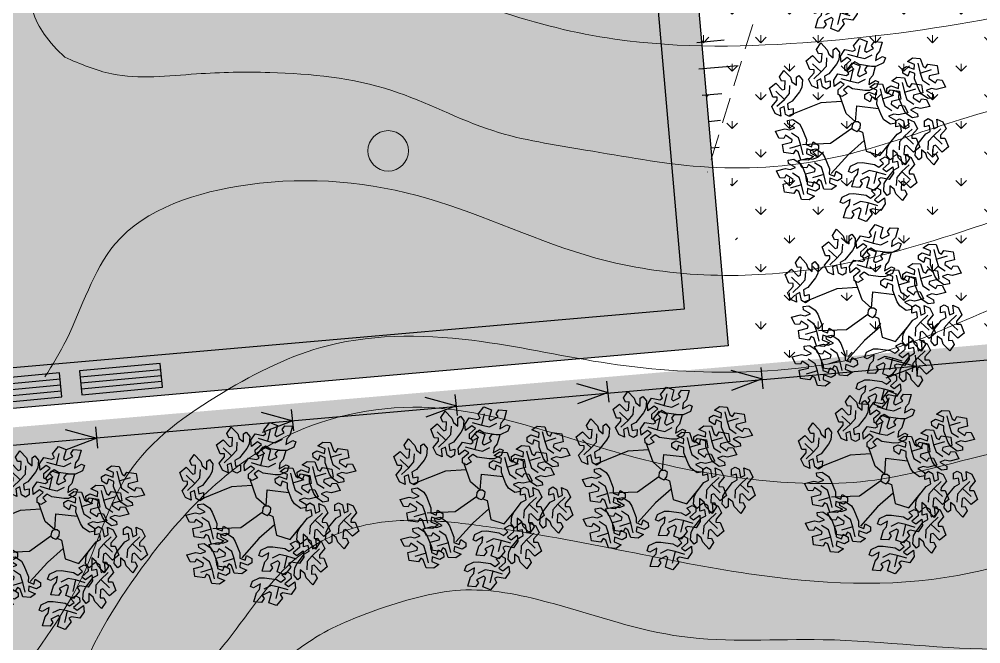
# Model space of a CAD drawing. Header units: millimetres. Extents: x 5637 to 6048, y 3385 to 3927.
# Drawn here: x 5765.08 to 5788.82, y 3607.52 to 3622.94 of the extents above; entities that cross this region are included whole.
import ezdxf

# ---------------------------------------------------------------- set-up
doc = ezdxf.new("R2010")
doc.units = ezdxf.units.MM
doc.linetypes.add('HIDDEN', pattern=[9.525, 6.35, -3.175])
for name, color, linetype, lineweight in [('3', 250, 'Continuous', 30), ('hatch', 253, 'Continuous', 13), ('project gr', 250, 'Continuous', 30)]:
    doc.layers.add(name, color=color, linetype=linetype, lineweight=lineweight)
for name, color, linetype in [('benches', 250, 'Continuous'), ('Contour Lines', 253, 'Continuous'), ('trees old', 116, 'Continuous')]:
    doc.layers.add(name, color=color, linetype=linetype)
doc.layers.add('dr', color=7, linetype='Continuous', lineweight=30, true_color=0x424d8a)
doc.layers.add('plants1', color=7, linetype='Continuous', true_color=0x89ee5d)
pattern_1 = [(90, (2816.3681, -1263.7476), (-0.70710678, 0.70710678), [0.1875, -1.22671356]), (45, (2816.3681, -1263.7476), (-0.70710678, 0.70710678), [0.1875, -0.8125]), (135, (2816.3681, -1263.7476), (-0.70710678, -0.70710678), [0.1875, -0.8125])]

# ---------------------------------------------------------------- blocks, each defined once
blk = doc.blocks.new('212')
at = {"color": 48, "linetype": 'Continuous'}
for p, q in [((2813.16, 4856.989), (2813.307, 4857.173)), ((2813.307, 4857.173), (2813.495, 4857.1)), ((2813.495, 4857.1), (2813.43, 4856.875)), ((2813.608, 4857), (2813.677, 4857.096)), ((2813.677, 4857.096), (2813.867, 4857.083)), ((2813.867, 4857.083), (2813.802, 4856.858)), ((2812.246, 4856.905), (2812.352, 4857.064)), ((2812.295, 4856.797), (2812.246, 4856.905)), ((2812.352, 4857.064), (2812.514, 4856.895)), ((2812.514, 4856.895), (2812.551, 4856.783)), ((2812.66, 4856.894), (2812.725, 4856.94)), ((2812.66, 4856.696), (2812.66, 4856.894)), ((2812.725, 4856.94), (2812.813, 4856.833)), ((2812.838, 4856.74), (2812.944, 4856.897)), ((2812.944, 4856.897), (2813.146, 4856.859)), ((2813.146, 4856.859), (2813.212, 4856.895)), ((2813.212, 4856.895), (2813.16, 4856.989)), ((2813.16, 4856.989), (2813.16, 4856.989)), ((2813.255, 4856.716), (2813.323, 4857.001)), ((2813.43, 4856.875), (2813.477, 4856.833)), ((2813.477, 4856.833), (2813.658, 4856.924)), ((2813.658, 4856.924), (2813.608, 4857)), ((2813.802, 4856.858), (2813.724, 4856.77)), ((2811.994, 4856.623), (2812.151, 4856.749)), ((2812.08, 4856.404), (2811.994, 4856.623)), ((2812.151, 4856.749), (2812.314, 4856.581)), ((2812.386, 4856.803), (2812.295, 4856.797)), ((2812.374, 4856.601), (2812.386, 4856.803)), ((2812.49, 4856.49), (2812.502, 4856.693)), ((2812.551, 4856.783), (2812.66, 4856.696)), ((2812.797, 4856.642), (2812.74, 4856.536)), ((2812.813, 4856.833), (2812.797, 4856.642)), ((2812.853, 4856.586), (2812.838, 4856.74)), ((2813.006, 4856.701), (2812.853, 4856.586)), ((2812.947, 4856.502), (2813.098, 4856.635)), ((2813.098, 4856.635), (2813.006, 4856.701)), ((2813.015, 4856.787), (2813.255, 4856.716)), ((2813.255, 4856.716), (2813.44, 4856.678)), ((2813.44, 4856.678), (2813.621, 4856.768)), ((2813.724, 4856.77), (2813.703, 4856.632)), ((2813.703, 4856.632), (2813.875, 4856.731)), ((2813.875, 4856.731), (2813.947, 4856.699)), ((2813.947, 4856.699), (2813.899, 4856.569)), ((2814.492, 4856.602), (2814.619, 4856.692)), ((2814.669, 4856.527), (2814.492, 4856.602)), ((2814.619, 4856.692), (2814.808, 4856.679)), ((2814.808, 4856.679), (2814.876, 4856.485)), ((2811.335, 4856.226), (2811.441, 4856.385)), ((2811.441, 4856.385), (2811.603, 4856.216)), ((2812.187, 4856.402), (2812.08, 4856.404)), ((2812.08, 4856.404), (2812.08, 4856.404)), ((2812.364, 4856.35), (2812.151, 4856.551)), ((2812.186, 4856.327), (2812.187, 4856.402)), ((2812.314, 4856.581), (2812.374, 4856.601)), ((2812.364, 4856.35), (2812.49, 4856.49)), ((2812.74, 4856.536), (2812.554, 4856.3)), ((2812.949, 4856.391), (2812.947, 4856.502)), ((2812.947, 4856.502), (2812.947, 4856.502)), ((2813.04, 4856.341), (2812.949, 4856.391)), ((2812.992, 4856.389), (2813.139, 4856.573)), ((2813.044, 4856.296), (2812.992, 4856.389)), ((2812.992, 4856.389), (2812.992, 4856.389)), ((2813.171, 4856.413), (2813.04, 4856.341)), ((2813.197, 4856.594), (2813.085, 4856.506)), ((2813.085, 4856.506), (2813.171, 4856.413)), ((2813.087, 4856.116), (2813.155, 4856.402)), ((2813.139, 4856.573), (2813.327, 4856.501)), ((2813.307, 4856.527), (2813.197, 4856.594)), ((2813.327, 4856.501), (2813.262, 4856.276)), ((2813.605, 4856.484), (2813.307, 4856.527)), ((2813.44, 4856.4), (2813.509, 4856.497)), ((2813.49, 4856.324), (2813.44, 4856.4)), ((2813.509, 4856.497), (2813.699, 4856.484)), ((2813.725, 4856.487), (2813.605, 4856.484)), ((2813.699, 4856.484), (2813.634, 4856.259)), ((2813.899, 4856.569), (2813.725, 4856.487)), ((2814.371, 4856.422), (2814.467, 4856.479)), ((2814.374, 4856.318), (2814.371, 4856.422)), ((2814.467, 4856.479), (2814.467, 4856.479)), ((2814.467, 4856.479), (2814.658, 4856.414)), ((2814.658, 4856.414), (2814.669, 4856.527)), ((2814.748, 4856.562), (2814.806, 4856.319)), ((2814.806, 4856.319), (2815.087, 4856.403)), ((2814.876, 4856.485), (2814.94, 4856.446)), ((2814.94, 4856.446), (2814.995, 4856.538)), ((2814.995, 4856.538), (2814.995, 4856.538)), ((2814.995, 4856.538), (2815.228, 4856.503)), ((2815.228, 4856.503), (2815.259, 4856.304)), ((2811.384, 4856.118), (2811.335, 4856.226)), ((2811.603, 4856.216), (2811.64, 4856.104)), ((2811.749, 4856.017), (2811.75, 4856.215)), ((2811.75, 4856.215), (2811.814, 4856.261)), ((2811.814, 4856.261), (2811.902, 4856.154)), ((2811.902, 4856.154), (2811.886, 4855.963)), ((2812.052, 4856.172), (2812.186, 4856.327)), ((2812.135, 4856.001), (2812.052, 4856.172)), ((2812.182, 4856.178), (2812.364, 4856.35)), ((2812.356, 4856.174), (2812.252, 4856.127)), ((2812.395, 4855.976), (2812.356, 4856.174)), ((2812.554, 4856.3), (2812.441, 4856.239)), ((2812.441, 4856.239), (2812.461, 4856.097)), ((2812.671, 4856.141), (2812.777, 4856.298)), ((2812.685, 4855.986), (2812.671, 4856.141)), ((2812.777, 4856.298), (2812.979, 4856.26)), ((2812.847, 4856.188), (2813.087, 4856.116)), ((2812.979, 4856.26), (2813.044, 4856.296)), ((2813.262, 4856.276), (2813.309, 4856.234)), ((2813.272, 4856.078), (2813.453, 4856.169)), ((2813.309, 4856.234), (2813.49, 4856.324)), ((2813.556, 4856.171), (2813.535, 4856.033)), ((2813.535, 4856.033), (2813.707, 4856.132)), ((2813.634, 4856.259), (2813.556, 4856.171)), ((2813.707, 4856.132), (2813.779, 4856.099)), ((2814.106, 4856.127), (2814.232, 4856.217)), ((2814.282, 4856.052), (2814.106, 4856.127)), ((2814.232, 4856.217), (2814.421, 4856.204)), ((2814.502, 4856.24), (2814.374, 4856.318)), ((2814.421, 4856.204), (2814.489, 4856.01)), ((2814.539, 4856.361), (2814.502, 4856.24)), ((2814.672, 4856.308), (2814.539, 4856.361)), ((2814.669, 4856.18), (2814.672, 4856.308)), ((2814.78, 4855.9), (2814.669, 4856.18)), ((2814.806, 4856.319), (2814.865, 4856.14)), ((2814.865, 4856.14), (2815.034, 4856.028)), ((2815.031, 4856.247), (2815.019, 4856.186)), ((2815.019, 4856.186), (2815.188, 4856.074)), ((2815.259, 4856.304), (2815.031, 4856.247)), ((2815.188, 4856.074), (2815.228, 4856.156)), ((2815.228, 4856.156), (2815.346, 4856.144)), ((2815.346, 4856.144), (2815.43, 4855.972)), ((2811.083, 4855.944), (2811.24, 4856.07)), ((2811.169, 4855.725), (2811.083, 4855.944)), ((2811.24, 4856.07), (2811.403, 4855.901)), ((2811.475, 4856.124), (2811.384, 4856.118)), ((2811.403, 4855.901), (2811.463, 4855.921)), ((2811.463, 4855.921), (2811.475, 4856.124)), ((2811.579, 4855.811), (2811.591, 4856.014)), ((2811.64, 4856.104), (2811.749, 4856.017)), ((2811.886, 4855.963), (2811.829, 4855.857)), ((2812.276, 4855.937), (2812.135, 4856.001)), ((2812.252, 4856.127), (2812.276, 4855.937)), ((2812.493, 4855.922), (2812.395, 4855.976)), ((2812.395, 4855.976), (2812.395, 4855.976)), ((2812.461, 4856.097), (2812.584, 4856.126)), ((2812.581, 4855.976), (2812.493, 4855.922)), ((2812.584, 4856.126), (2812.581, 4855.976)), ((2812.838, 4856.102), (2812.685, 4855.986)), ((2812.779, 4855.903), (2812.931, 4856.035)), ((2812.781, 4855.791), (2812.779, 4855.903)), ((2812.779, 4855.903), (2812.779, 4855.903)), ((2812.931, 4856.035), (2812.838, 4856.102)), ((2813.029, 4855.995), (2812.917, 4855.906)), ((2812.917, 4855.906), (2813.003, 4855.814)), ((2813.139, 4855.928), (2813.029, 4855.995)), ((2813.087, 4856.116), (2813.272, 4856.078)), ((2813.437, 4855.885), (2813.139, 4855.928)), ((2813.731, 4855.969), (2813.557, 4855.888)), ((2813.562, 4855.969), (2813.689, 4856.059)), ((2813.739, 4855.894), (2813.562, 4855.969)), ((2813.689, 4856.059), (2813.878, 4856.046)), ((2813.727, 4855.781), (2813.739, 4855.894)), ((2813.779, 4856.099), (2813.731, 4855.969)), ((2813.818, 4855.929), (2813.876, 4855.686)), ((2813.878, 4856.046), (2813.946, 4855.852)), ((2813.985, 4855.946), (2814.08, 4856.004)), ((2813.987, 4855.843), (2813.985, 4855.946)), ((2814.01, 4855.813), (2814.065, 4855.905)), ((2814.065, 4855.905), (2814.065, 4855.905)), ((2814.065, 4855.905), (2814.298, 4855.87)), ((2814.08, 4856.004), (2814.08, 4856.004)), ((2814.08, 4856.004), (2814.271, 4855.939)), ((2814.271, 4855.939), (2814.282, 4856.052)), ((2814.361, 4856.087), (2814.419, 4855.844)), ((2814.419, 4855.844), (2814.701, 4855.928)), ((2814.489, 4856.01), (2814.553, 4855.971)), ((2814.553, 4855.971), (2814.608, 4856.063)), ((2814.608, 4856.063), (2814.608, 4856.063)), ((2814.608, 4856.063), (2814.841, 4856.028)), ((2814.843, 4855.798), (2814.78, 4855.9)), ((2814.841, 4856.028), (2814.872, 4855.829)), ((2815.088, 4855.94), (2814.958, 4855.89)), ((2815.203, 4855.916), (2815.088, 4855.94)), ((2815.43, 4855.972), (2815.203, 4855.916)), ((2811.276, 4855.723), (2811.169, 4855.725)), ((2811.169, 4855.725), (2811.169, 4855.725)), ((2811.453, 4855.67), (2811.24, 4855.872)), ((2811.271, 4855.499), (2811.453, 4855.67)), ((2811.275, 4855.648), (2811.276, 4855.723)), ((2811.453, 4855.67), (2811.579, 4855.811)), ((2811.829, 4855.857), (2811.643, 4855.621)), ((2812.872, 4855.742), (2812.781, 4855.791)), ((2812.978, 4855.318), (2812.811, 4855.791)), ((2813.003, 4855.814), (2812.872, 4855.742)), ((2813.557, 4855.888), (2813.437, 4855.885)), ((2813.441, 4855.789), (2813.537, 4855.846)), ((2813.444, 4855.685), (2813.441, 4855.789)), ((2813.572, 4855.607), (2813.444, 4855.685)), ((2813.537, 4855.846), (2813.537, 4855.846)), ((2813.537, 4855.846), (2813.727, 4855.781)), ((2813.609, 4855.728), (2813.572, 4855.607)), ((2813.742, 4855.675), (2813.609, 4855.728)), ((2813.739, 4855.547), (2813.742, 4855.675)), ((2813.876, 4855.686), (2814.157, 4855.77)), ((2813.876, 4855.686), (2813.935, 4855.507)), ((2813.946, 4855.852), (2814.01, 4855.813)), ((2814.115, 4855.765), (2813.987, 4855.843)), ((2814.329, 4855.671), (2814.101, 4855.614)), ((2814.152, 4855.886), (2814.115, 4855.765)), ((2814.285, 4855.833), (2814.152, 4855.886)), ((2814.282, 4855.705), (2814.285, 4855.833)), ((2814.393, 4855.425), (2814.282, 4855.705)), ((2814.298, 4855.87), (2814.329, 4855.671)), ((2814.419, 4855.844), (2814.479, 4855.665)), ((2814.479, 4855.665), (2814.648, 4855.553)), ((2814.645, 4855.772), (2814.632, 4855.711)), ((2814.632, 4855.711), (2814.801, 4855.599)), ((2814.872, 4855.829), (2814.645, 4855.772)), ((2814.801, 4855.599), (2814.842, 4855.681)), ((2814.842, 4855.681), (2814.959, 4855.669)), ((2815, 4855.688), (2814.843, 4855.798)), ((2814.958, 4855.89), (2815.129, 4855.79)), ((2814.959, 4855.669), (2815.044, 4855.497)), ((2815.137, 4855.711), (2815, 4855.688)), ((2815.129, 4855.79), (2815.137, 4855.711)), ((2811.141, 4855.492), (2811.275, 4855.648)), ((2811.224, 4855.322), (2811.141, 4855.492)), ((2811.445, 4855.494), (2811.341, 4855.448)), ((2811.341, 4855.448), (2811.365, 4855.257)), ((2811.484, 4855.297), (2811.445, 4855.494)), ((2811.643, 4855.621), (2811.53, 4855.56)), ((2811.53, 4855.56), (2811.55, 4855.418)), ((2811.55, 4855.418), (2811.673, 4855.447)), ((2812.357, 4855.587), (2811.568, 4855.27)), ((2811.673, 4855.447), (2811.67, 4855.297)), ((2812.872, 4855.62), (2812.357, 4855.587)), ((2813.213, 4855.112), (2813.244, 4855.51)), ((2813.244, 4855.51), (2813.778, 4855.448)), ((2813.85, 4855.267), (2813.739, 4855.547)), ((2813.935, 4855.507), (2814.104, 4855.395)), ((2814.101, 4855.614), (2814.089, 4855.553)), ((2814.089, 4855.553), (2814.258, 4855.441)), ((2814.258, 4855.441), (2814.298, 4855.523)), ((2814.298, 4855.523), (2814.416, 4855.511)), ((2814.456, 4855.323), (2814.393, 4855.425)), ((2814.416, 4855.511), (2814.5, 4855.339)), ((2814.701, 4855.465), (2814.571, 4855.415)), ((2814.817, 4855.441), (2814.701, 4855.465)), ((2815.044, 4855.497), (2814.817, 4855.441)), ((2811.365, 4855.257), (2811.224, 4855.322)), ((2811.582, 4855.243), (2811.484, 4855.297)), ((2811.484, 4855.297), (2811.484, 4855.297)), ((2811.67, 4855.297), (2811.582, 4855.243)), ((2813.913, 4855.165), (2813.85, 4855.267)), ((2814.158, 4855.307), (2814.028, 4855.257)), ((2814.028, 4855.257), (2814.199, 4855.157)), ((2814.273, 4855.284), (2814.158, 4855.307)), ((2814.208, 4855.138), (2814.296, 4855.192)), ((2814.5, 4855.339), (2814.273, 4855.284)), ((2814.296, 4855.192), (2814.394, 4855.138)), ((2814.614, 4855.213), (2814.456, 4855.323)), ((2814.537, 4854.988), (2814.513, 4855.178)), ((2814.513, 4855.178), (2814.654, 4855.113)), ((2814.571, 4855.415), (2814.743, 4855.315)), ((2814.75, 4855.236), (2814.614, 4855.213)), ((2814.743, 4855.315), (2814.75, 4855.236)), ((2814.915, 4855.141), (2815.004, 4855.195)), ((2815.004, 4855.195), (2815.101, 4855.141)), ((2815.244, 4854.99), (2815.221, 4855.18)), ((2815.221, 4855.18), (2815.362, 4855.116)), ((2811.235, 4854.887), (2811.463, 4854.943)), ((2811.463, 4854.943), (2811.578, 4854.919)), ((2811.529, 4855.148), (2811.665, 4855.171)), ((2811.536, 4855.069), (2811.529, 4855.148)), ((2811.708, 4854.97), (2811.536, 4855.069)), ((2811.578, 4854.919), (2811.708, 4854.97)), ((2811.665, 4855.171), (2811.823, 4855.062)), ((2811.823, 4855.062), (2811.886, 4854.959)), ((2811.886, 4854.959), (2811.997, 4854.679)), ((2813.121, 4854.953), (2812.593, 4854.577)), ((2813.122, 4854.977), (2813.121, 4854.953)), ((2813.121, 4854.953), (2813.175, 4854.911)), ((2813.133, 4855.059), (2813.122, 4854.977)), ((2813.162, 4855.099), (2813.133, 4855.059)), ((2813.213, 4855.112), (2813.162, 4855.099)), ((2813.274, 4855.111), (2813.213, 4855.112)), ((2813.334, 4855.062), (2813.274, 4855.111)), ((2813.276, 4854.903), (2813.321, 4854.962)), ((2813.321, 4854.962), (2813.334, 4855.062)), ((2814.07, 4855.055), (2813.913, 4855.165)), ((2814.207, 4855.079), (2814.07, 4855.055)), ((2814.199, 4855.157), (2814.207, 4855.079)), ((2814.205, 4854.989), (2814.208, 4855.138)), ((2814.328, 4855.017), (2814.205, 4854.989)), ((2814.348, 4854.876), (2814.328, 4855.017)), ((2814.394, 4855.138), (2814.394, 4855.138)), ((2814.394, 4855.138), (2814.433, 4854.941)), ((2814.433, 4854.941), (2814.537, 4854.988)), ((2814.737, 4854.943), (2814.603, 4854.787)), ((2814.654, 4855.113), (2814.737, 4854.943)), ((2814.912, 4854.991), (2814.915, 4855.141)), ((2815.035, 4855.02), (2814.912, 4854.991)), ((2815.056, 4854.878), (2815.035, 4855.02)), ((2815.101, 4855.141), (2815.101, 4855.141)), ((2815.101, 4855.141), (2815.14, 4854.943)), ((2815.14, 4854.943), (2815.244, 4854.99)), ((2815.445, 4854.945), (2815.311, 4854.789)), ((2815.362, 4855.116), (2815.445, 4854.945)), ((2811.32, 4854.715), (2811.235, 4854.887)), ((2811.438, 4854.704), (2811.32, 4854.715)), ((2811.478, 4854.785), (2811.438, 4854.704)), ((2811.647, 4854.674), (2811.478, 4854.785)), ((2811.801, 4854.719), (2811.632, 4854.831)), ((2811.86, 4854.54), (2811.801, 4854.719)), ((2813.175, 4854.911), (2813.241, 4854.88)), ((2813.241, 4854.88), (2813.276, 4854.903)), ((2813.276, 4854.903), (2813.384, 4854.859)), ((2813.384, 4854.859), (2813.474, 4854.394)), ((2814.049, 4854.578), (2814.235, 4854.814)), ((2814.235, 4854.814), (2814.348, 4854.876)), ((2814.425, 4854.765), (2814.299, 4854.624)), ((2814.607, 4854.937), (2814.425, 4854.765)), ((2814.425, 4854.765), (2814.638, 4854.563)), ((2814.603, 4854.787), (2814.602, 4854.712)), ((2814.602, 4854.712), (2814.709, 4854.711)), ((2814.709, 4854.711), (2814.709, 4854.711)), ((2814.709, 4854.711), (2814.795, 4854.491)), ((2814.757, 4854.58), (2814.943, 4854.817)), ((2814.943, 4854.817), (2815.056, 4854.878)), ((2815.133, 4854.767), (2815.007, 4854.626)), ((2815.314, 4854.939), (2815.133, 4854.767)), ((2815.133, 4854.767), (2815.345, 4854.566)), ((2815.311, 4854.789), (2815.309, 4854.715)), ((2815.309, 4854.715), (2815.416, 4854.713)), ((2815.416, 4854.713), (2815.416, 4854.713)), ((2815.416, 4854.713), (2815.502, 4854.494)), ((2811.407, 4854.556), (2811.635, 4854.612)), ((2811.438, 4854.357), (2811.407, 4854.556)), ((2811.86, 4854.54), (2811.579, 4854.456)), ((2811.635, 4854.612), (2811.647, 4854.674)), ((2811.918, 4854.297), (2811.86, 4854.54)), ((2812.593, 4854.577), (2811.902, 4854.548)), ((2811.997, 4854.679), (2811.994, 4854.551)), ((2811.994, 4854.551), (2812.127, 4854.498)), ((2812.127, 4854.498), (2812.164, 4854.619)), ((2812.164, 4854.619), (2812.292, 4854.541)), ((2812.292, 4854.541), (2812.294, 4854.438)), ((2813.424, 4854.652), (2813.038, 4854.309)), ((2813.809, 4854.284), (2814.091, 4854.631)), ((2813.976, 4854.281), (2813.992, 4854.472)), ((2813.992, 4854.472), (2814.049, 4854.578)), ((2814.299, 4854.624), (2814.287, 4854.422)), ((2814.416, 4854.514), (2814.403, 4854.312)), ((2814.475, 4854.534), (2814.416, 4854.514)), ((2814.638, 4854.365), (2814.475, 4854.534)), ((2814.795, 4854.491), (2814.638, 4854.365)), ((2814.683, 4854.283), (2814.699, 4854.475)), ((2814.699, 4854.475), (2814.757, 4854.58)), ((2815.007, 4854.626), (2814.995, 4854.424)), ((2815.123, 4854.516), (2815.111, 4854.314)), ((2815.183, 4854.536), (2815.123, 4854.516)), ((2815.345, 4854.367), (2815.183, 4854.536)), ((2815.502, 4854.494), (2815.345, 4854.367)), ((2811.671, 4854.321), (2811.438, 4854.357)), ((2811.726, 4854.413), (2811.671, 4854.321)), ((2811.671, 4854.321), (2811.671, 4854.321)), ((2811.79, 4854.374), (2811.726, 4854.413)), ((2811.858, 4854.18), (2811.79, 4854.374)), ((2812.008, 4854.445), (2811.997, 4854.332)), ((2811.997, 4854.332), (2812.173, 4854.257)), ((2812.199, 4854.38), (2812.008, 4854.445)), ((2812.173, 4854.257), (2812.047, 4854.167)), ((2812.097, 4854.422), (2812.234, 4854.446)), ((2812.105, 4854.344), (2812.097, 4854.422)), ((2812.276, 4854.244), (2812.105, 4854.344)), ((2812.146, 4854.194), (2812.276, 4854.244)), ((2812.294, 4854.438), (2812.199, 4854.38)), ((2812.199, 4854.38), (2812.199, 4854.38)), ((2812.234, 4854.446), (2812.391, 4854.336)), ((2812.391, 4854.336), (2812.454, 4854.234)), ((2812.454, 4854.234), (2812.565, 4853.954)), ((2813.038, 4854.309), (2812.612, 4853.837)), ((2813.474, 4854.394), (2813.809, 4854.284)), ((2813.812, 4854.177), (2813.943, 4854.249)), ((2813.943, 4854.249), (2814.034, 4854.2)), ((2814.064, 4854.174), (2813.976, 4854.281)), ((2814.238, 4854.331), (2814.129, 4854.419)), ((2814.129, 4854.419), (2814.129, 4854.22)), ((2814.134, 4854.108), (2814.137, 4854.258)), ((2814.137, 4854.258), (2814.226, 4854.312)), ((2814.226, 4854.312), (2814.323, 4854.257)), ((2814.275, 4854.22), (2814.238, 4854.331)), ((2814.323, 4854.257), (2814.323, 4854.257)), ((2814.323, 4854.257), (2814.362, 4854.06)), ((2814.403, 4854.312), (2814.494, 4854.317)), ((2814.466, 4854.107), (2814.443, 4854.297)), ((2814.443, 4854.297), (2814.584, 4854.233)), ((2814.494, 4854.317), (2814.543, 4854.21)), ((2814.584, 4854.233), (2814.667, 4854.062)), ((2814.772, 4854.177), (2814.683, 4854.283)), ((2814.945, 4854.334), (2814.836, 4854.421)), ((2814.836, 4854.421), (2814.836, 4854.223)), ((2814.982, 4854.222), (2814.945, 4854.334)), ((2815.111, 4854.314), (2815.202, 4854.32)), ((2815.202, 4854.32), (2815.251, 4854.212)), ((2811.549, 4854.168), (2811.686, 4854.191)), ((2811.557, 4854.089), (2811.549, 4854.168)), ((2811.728, 4853.989), (2811.557, 4854.089)), ((2811.686, 4854.191), (2811.843, 4854.082)), ((2811.803, 4854.162), (2812.031, 4854.217)), ((2811.888, 4853.99), (2811.803, 4854.162)), ((2811.843, 4854.082), (2811.906, 4853.979)), ((2812.047, 4854.167), (2811.858, 4854.18)), ((2812.046, 4854.06), (2812.006, 4853.978)), ((2812.031, 4854.217), (2812.146, 4854.194)), ((2812.215, 4853.948), (2812.046, 4854.06)), ((2812.369, 4853.994), (2812.2, 4854.106)), ((2812.428, 4853.815), (2812.369, 4853.994)), ((2813.037, 4853.892), (2813.085, 4854.022)), ((2813.085, 4854.022), (2813.258, 4854.104)), ((2813.258, 4854.104), (2813.379, 4854.107)), ((2813.379, 4854.107), (2813.676, 4854.063)), ((2813.676, 4854.063), (2813.786, 4853.996)), ((2813.786, 4853.996), (2813.899, 4854.085)), ((2813.899, 4854.085), (2813.812, 4854.177)), ((2814.036, 4854.088), (2813.885, 4853.956)), ((2813.977, 4853.889), (2814.13, 4854.005)), ((2814.034, 4854.2), (2814.036, 4854.088)), ((2814.036, 4854.088), (2814.036, 4854.088)), ((2814.129, 4854.22), (2814.064, 4854.174)), ((2814.13, 4854.005), (2814.145, 4853.85)), ((2814.257, 4854.137), (2814.134, 4854.108)), ((2814.165, 4853.933), (2814.278, 4853.995)), ((2814.278, 4853.995), (2814.257, 4854.137)), ((2814.437, 4854.051), (2814.275, 4854.22)), ((2814.536, 4854.056), (2814.355, 4853.884)), ((2814.362, 4854.06), (2814.466, 4854.107)), ((2814.543, 4854.21), (2814.437, 4854.051)), ((2814.667, 4854.062), (2814.533, 4853.906)), ((2814.836, 4854.223), (2814.772, 4854.177)), ((2815.144, 4854.053), (2814.982, 4854.222)), ((2815.251, 4854.212), (2815.144, 4854.053)), ((2811.256, 4853.907), (2811.483, 4853.963)), ((2811.34, 4853.735), (2811.256, 4853.907)), ((2811.498, 4853.805), (2811.458, 4853.724)), ((2811.483, 4853.963), (2811.598, 4853.939)), ((2811.667, 4853.693), (2811.498, 4853.805)), ((2811.598, 4853.939), (2811.728, 4853.989)), ((2811.821, 4853.739), (2811.652, 4853.851)), ((2812.006, 4853.978), (2811.888, 4853.99)), ((2811.906, 4853.979), (2812.017, 4853.699)), ((2811.975, 4853.83), (2812.203, 4853.887)), ((2812.006, 4853.631), (2811.975, 4853.83)), ((2812.428, 4853.815), (2812.147, 4853.731)), ((2812.203, 4853.887), (2812.215, 4853.948)), ((2812.486, 4853.572), (2812.428, 4853.815)), ((2812.565, 4853.954), (2812.562, 4853.826)), ((2812.562, 4853.826), (2812.695, 4853.773)), ((2812.695, 4853.773), (2812.732, 4853.894)), ((2812.732, 4853.894), (2812.86, 4853.816)), ((2812.86, 4853.816), (2812.863, 4853.712)), ((2813.109, 4853.859), (2813.037, 4853.892)), ((2813.281, 4853.958), (2813.109, 4853.859)), ((2813.181, 4853.732), (2813.259, 4853.82)), ((2813.259, 4853.82), (2813.281, 4853.958)), ((2813.507, 4853.757), (2813.325, 4853.667)), ((2813.544, 4853.913), (2813.362, 4853.823)), ((2813.554, 4853.715), (2813.507, 4853.757)), ((2813.729, 4853.875), (2813.544, 4853.913)), ((2813.729, 4853.875), (2813.66, 4853.589)), ((2813.968, 4853.803), (2813.729, 4853.875)), ((2813.885, 4853.956), (2813.977, 4853.889)), ((2813.979, 4853.697), (2814.165, 4853.933)), ((2814.145, 4853.85), (2814.039, 4853.693)), ((2814.355, 4853.884), (2814.229, 4853.743)), ((2814.355, 4853.884), (2814.568, 4853.682)), ((2814.533, 4853.906), (2814.531, 4853.832)), ((2814.531, 4853.832), (2814.638, 4853.83)), ((2814.638, 4853.83), (2814.638, 4853.83)), ((2814.638, 4853.83), (2814.724, 4853.611)), ((2811.458, 4853.724), (2811.34, 4853.735)), ((2811.427, 4853.575), (2811.655, 4853.632)), ((2811.458, 4853.376), (2811.427, 4853.575)), ((2811.88, 4853.56), (2811.599, 4853.476)), ((2811.655, 4853.632), (2811.667, 4853.693)), ((2811.88, 4853.56), (2811.821, 4853.739)), ((2811.938, 4853.317), (2811.88, 4853.56)), ((2812.239, 4853.596), (2812.006, 4853.631)), ((2812.017, 4853.699), (2812.014, 4853.571)), ((2812.014, 4853.571), (2812.147, 4853.518)), ((2812.147, 4853.518), (2812.184, 4853.639)), ((2812.184, 4853.639), (2812.312, 4853.561)), ((2812.294, 4853.688), (2812.239, 4853.596)), ((2812.239, 4853.596), (2812.239, 4853.596)), ((2812.358, 4853.649), (2812.294, 4853.688)), ((2812.312, 4853.561), (2812.315, 4853.458)), ((2812.426, 4853.455), (2812.358, 4853.649)), ((2812.576, 4853.72), (2812.565, 4853.607)), ((2812.565, 4853.607), (2812.742, 4853.532)), ((2812.767, 4853.655), (2812.576, 4853.72)), ((2812.742, 4853.532), (2812.615, 4853.442)), ((2812.863, 4853.712), (2812.767, 4853.655)), ((2812.767, 4853.655), (2812.767, 4853.655)), ((2813.116, 4853.507), (2813.181, 4853.732)), ((2813.376, 4853.591), (2813.307, 4853.495)), ((2813.325, 4853.667), (2813.376, 4853.591)), ((2813.489, 4853.49), (2813.554, 4853.715)), ((2813.823, 4853.602), (2813.676, 4853.418)), ((2813.837, 4853.731), (2813.771, 4853.695)), ((2813.771, 4853.695), (2813.823, 4853.602)), ((2813.823, 4853.602), (2813.823, 4853.602)), ((2814.039, 4853.693), (2813.837, 4853.731)), ((2813.905, 4853.4), (2813.921, 4853.591)), ((2813.921, 4853.591), (2813.979, 4853.697)), ((2814.167, 4853.45), (2814.058, 4853.538)), ((2814.058, 4853.538), (2814.058, 4853.34)), ((2814.229, 4853.743), (2814.217, 4853.541)), ((2814.345, 4853.633), (2814.333, 4853.431)), ((2814.405, 4853.653), (2814.345, 4853.633)), ((2814.567, 4853.484), (2814.405, 4853.653)), ((2814.724, 4853.611), (2814.567, 4853.484)), ((2811.691, 4853.341), (2811.458, 4853.376)), ((2811.746, 4853.433), (2811.691, 4853.341)), ((2811.691, 4853.341), (2811.691, 4853.341)), ((2811.81, 4853.394), (2811.746, 4853.433)), ((2811.878, 4853.2), (2811.81, 4853.394)), ((2812.028, 4853.465), (2812.017, 4853.352)), ((2812.017, 4853.352), (2812.194, 4853.277)), ((2812.219, 4853.4), (2812.028, 4853.465)), ((2812.315, 4853.458), (2812.219, 4853.4)), ((2812.219, 4853.4), (2812.219, 4853.4)), ((2812.615, 4853.442), (2812.426, 4853.455)), ((2812.878, 4853.258), (2813.052, 4853.34)), ((2813.052, 4853.34), (2813.172, 4853.343)), ((2813.307, 4853.495), (2813.116, 4853.507)), ((2813.172, 4853.343), (2813.47, 4853.3)), ((2813.47, 4853.3), (2813.58, 4853.233)), ((2813.676, 4853.418), (2813.489, 4853.49)), ((2813.58, 4853.233), (2813.692, 4853.321)), ((2813.606, 4853.414), (2813.737, 4853.486)), ((2813.692, 4853.321), (2813.606, 4853.414)), ((2813.83, 4853.325), (2813.678, 4853.192)), ((2813.737, 4853.486), (2813.828, 4853.436)), ((2813.828, 4853.436), (2813.83, 4853.325)), ((2813.83, 4853.325), (2813.83, 4853.325)), ((2813.994, 4853.294), (2813.905, 4853.4)), ((2814.058, 4853.34), (2813.994, 4853.294)), ((2814.204, 4853.339), (2814.167, 4853.45)), ((2814.366, 4853.17), (2814.204, 4853.339)), ((2814.333, 4853.431), (2814.424, 4853.437)), ((2814.473, 4853.329), (2814.366, 4853.17)), ((2814.424, 4853.437), (2814.473, 4853.329)), ((2812.067, 4853.187), (2811.878, 4853.2)), ((2812.194, 4853.277), (2812.067, 4853.187)), ((2812.83, 4853.128), (2812.878, 4853.258)), ((2812.902, 4853.095), (2812.83, 4853.128)), ((2813.074, 4853.194), (2812.902, 4853.095)), ((2812.975, 4852.968), (2813.053, 4853.056)), ((2813.053, 4853.056), (2813.074, 4853.194)), ((2813.337, 4853.149), (2813.156, 4853.059)), ((2813.522, 4853.111), (2813.337, 4853.149)), ((2813.522, 4853.111), (2813.454, 4852.826)), ((2813.762, 4853.04), (2813.522, 4853.111)), ((2813.678, 4853.192), (2813.771, 4853.126)), ((2813.771, 4853.126), (2813.924, 4853.241)), ((2813.939, 4853.087), (2813.832, 4852.929)), ((2813.924, 4853.241), (2813.939, 4853.087)), ((2812.91, 4852.744), (2812.975, 4852.968)), ((2813.169, 4852.827), (2813.1, 4852.731)), ((2813.3, 4852.994), (2813.119, 4852.903)), ((2813.119, 4852.903), (2813.169, 4852.827)), ((2813.282, 4852.727), (2813.347, 4852.952)), ((2813.347, 4852.952), (2813.3, 4852.994)), ((2813.617, 4852.838), (2813.47, 4852.654)), ((2813.63, 4852.967), (2813.565, 4852.932)), ((2813.565, 4852.932), (2813.617, 4852.838)), ((2813.617, 4852.838), (2813.617, 4852.838)), ((2813.832, 4852.929), (2813.63, 4852.967)), ((2813.1, 4852.731), (2812.91, 4852.744)), ((2813.47, 4852.654), (2813.282, 4852.727))]:
    blk.add_line(p, q, dxfattribs=at)
at = {"layer": 'plants1', "color": 48, "linetype": 'Continuous'}
blk.add_line((2813.213, 4855.112), (2812.978, 4855.318), dxfattribs=at)
blk = doc.blocks.new('0354')
at = {"layer": 'benches', "lineweight": 25, "ltscale": 150, "true_color": 0xe0d1a3}
blk.add_hatch(color=9, dxfattribs=at).paths.add_polyline_path([(2510191, 359584), (2510591, 359584), (2510591, 360934), (2510191, 360934)])
at = {"layer": 'benches', "color": 3, "lineweight": 25, "ltscale": 150}
blk.add_lwpolyline([(2510191, 359584), (2510591, 359584), (2510591, 360934), (2510191, 360934)], close=True, dxfattribs=at)
at = {"layer": 'benches', "color": 1, "lineweight": 25, "ltscale": 150}
for points in [[(2510291, 360934), (2510291, 359584)], [(2510391, 360934), (2510391, 359584)], [(2510491, 360934), (2510491, 359584)]]:
    blk.add_lwpolyline(points, dxfattribs=at)

msp = doc.modelspace()

# ---------------------------------------------------------------- hatches: boundary and pattern name
at = {"layer": 'hatch', "true_color": 0xf8d293}
h = msp.add_hatch(dxfattribs=at)
h.set_pattern_fill('AR-SAND', color=41, scale=0.3, style=0)
h.set_pattern_definition([(37.5, (2816.3681, -1263.7476), (-0.018898007, 0.57804713), [0, -0.456, 0, -0.51, 0, -0.4875]), (7.5, (2816.3681, -1263.7476), (0.53093301, 0.84664382), [0, -0.246, 0, -0.411, 0, -0.1575]), (327.5, (2815.9991, -1263.7476), (0.93424256, 0.001697716), [0, -0.15, 0, -0.54, 0, -0.705]), (317.5, (2815.9991, -1263.7476), (0.90183798, 0.26330267), [0, -0.075, 0, -0.354, 0, -0.405])])
h.paths.add_polyline_path([(5740.993, 3631.312), (5780.841, 3634.798), (5782.584, 3614.874), (5742.736, 3611.388)])
h.paths.add_polyline_path([(5742.076, 3630.403), (5779.932, 3633.715), (5781.5, 3615.783), (5743.645, 3612.471)], flags=16)
at = {"layer": 'plants1'}
h = msp.add_hatch(dxfattribs=at)
h.set_pattern_fill('ANSI38', color=256, scale=3, style=0)
h.set_pattern_definition([(45, (2816.3681, -1263.7476), (-0.265165043, 0.265165043), []), (135, (2816.3681, -1263.7476), (-0.79549513, 0.265165043), [0.9375, -0.5625])])
edge = h.paths.add_edge_path()
edge.add_line((5725.364, 3655.929), (5797.285, 3662.691))
edge.add_line((5797.285, 3662.691), (5824.807, 3603.238))
edge.add_line((5824.807, 3603.238), (5824.228, 3590.88))
edge.add_line((5824.228, 3590.88), (5841.23, 3554.438))
edge.add_line((5841.23, 3554.438), (5849.602, 3542.469))
edge.add_line((5849.602, 3542.469), (5866.561, 3537.067))
edge.add_line((5866.561, 3537.067), (5872.441, 3524.382))
edge.add_line((5872.441, 3524.382), (5904.707, 3539.095))
edge.add_line((5904.707, 3539.095), (5918.188, 3538.464))
edge.add_line((5918.188, 3538.464), (5942.734, 3549.513))
edge.add_line((5942.734, 3549.513), (5952.304, 3561.86))
edge.add_line((5952.304, 3561.86), (5960.573, 3565.61))
edge.add_line((5960.573, 3565.61), (5967.929, 3564.035))
edge.add_line((5967.929, 3564.035), (5968.822, 3563.47))
edge.add_line((5968.822, 3563.47), (5964.54, 3561.462))
edge.add_line((5964.54, 3561.462), (5955.845, 3557.471))
edge.add_line((5955.845, 3557.471), (5946.359, 3544.948))
edge.add_line((5946.359, 3544.948), (5919.845, 3533.075))
edge.add_line((5919.845, 3533.075), (5906.098, 3533.757))
edge.add_line((5906.098, 3533.757), (5874.594, 3519.437))
edge.add_arc((5872.372, 3524.323), 5.368, 204.0277, 294.4439, ccw=False)
edge.add_line((5867.469, 3522.138), (5862.463, 3532.33))
edge.add_line((5862.463, 3532.33), (5846.443, 3537.982))
edge.add_line((5846.443, 3537.982), (5836.473, 3552.342))
edge.add_line((5836.473, 3552.342), (5835.014, 3554.644))
edge.add_line((5835.014, 3554.644), (5818.867, 3589.841))
edge.add_line((5818.867, 3589.841), (5819.521, 3602.274))
edge.add_line((5819.521, 3602.274), (5801.553, 3640.604))
edge.add_line((5801.553, 3640.604), (5788.295, 3640.187))
edge.add_line((5788.295, 3640.187), (5786.912, 3635.335))
edge.add_line((5786.912, 3635.335), (5741.72, 3631.437))
edge.add_line((5741.72, 3631.437), (5726.648, 3641.007))
edge.add_line((5726.648, 3641.007), (5725.364, 3655.929))
at = {"layer": 'plants1', "lineweight": 9}
h = msp.add_hatch(dxfattribs=at)
h.set_pattern_fill('GRASS', color=3, style=0)
h.set_pattern_definition(pattern_1)
h.paths.add_polyline_path([(5800.681, 3640.577), (5788.295, 3640.187), (5786.912, 3635.335), (5780.865, 3634.814), (5780.866, 3634.8), (5782.206, 3619.201), (5782.607, 3619.234), (5783.044, 3614.399), (5812.502, 3616.946), (5801.544, 3640.597)])
at = {"layer": 'plants1', "lineweight": 9, "true_color": 0x87ea5d}
h = msp.add_hatch(dxfattribs=at)
h.set_pattern_fill('GRASS', color=83, style=0)
h.set_pattern_definition(pattern_1)
edge = h.paths.add_edge_path()
edge.add_line((5983.543, 3551.446), (5969.641, 3562.838))
edge.add_line((5969.641, 3562.838), (5966.492, 3561.769))
edge.add_line((5966.492, 3561.769), (5955.921, 3557.3))
edge.add_line((5955.921, 3557.3), (5946.239, 3544.639))
edge.add_line((5946.239, 3544.639), (5920.217, 3532.994))
edge.add_line((5920.217, 3532.994), (5906.122, 3533.806))
edge.add_line((5906.122, 3533.806), (5874.303, 3518.906))
edge.add_arc((5872.286, 3523.588), 5.098, 205.9057, 293.3056, ccw=False)
edge.add_line((5867.7, 3521.361), (5862.632, 3531.794))
edge.add_line((5862.632, 3531.794), (5846.301, 3537.846))
edge.add_line((5846.301, 3537.846), (5835.705, 3553.19))
edge.add_line((5835.705, 3553.19), (5829.87, 3565.464))
edge.add_line((5829.87, 3565.464), (5818.952, 3589.788))
edge.add_line((5818.952, 3589.788), (5819.105, 3602.063))
edge.add_line((5819.105, 3602.063), (5812.502, 3616.946))
edge.add_line((5812.502, 3616.946), (5783.214, 3614.413))
edge.add_line((5783.214, 3614.413), (5742.277, 3610.94))
edge.add_line((5742.277, 3610.94), (5740.644, 3628.009))
edge.add_line((5740.644, 3628.009), (5728.217, 3636.089))
edge.add_line((5728.217, 3636.089), (5724.527, 3634.145))
edge.add_line((5724.527, 3634.145), (5745.964, 3596.015))
edge.add_line((5745.964, 3596.015), (5750.559, 3599.374))
edge.add_line((5750.559, 3599.374), (5769.623, 3566.839))
edge.add_line((5769.623, 3566.839), (5734.816, 3545.998))
edge.add_line((5734.816, 3545.998), (5735.197, 3544.983))
edge.add_line((5735.197, 3544.983), (5738.117, 3540.416))
edge.add_line((5738.117, 3540.416), (5741.545, 3535.468))
edge.add_line((5741.545, 3535.468), (5749.037, 3527.602))
edge.add_line((5749.037, 3527.602), (5798.599, 3480.165))
edge.add_arc((5805.583, 3474.341), 9.094, 39.829, 140.171, ccw=False)
edge.add_line((5812.566, 3480.165), (5813.836, 3478.643))
edge.add_line((5813.836, 3478.643), (5821.581, 3487.397))
edge.add_line((5821.581, 3487.397), (5830.343, 3479.658))
edge.add_line((5830.343, 3479.658), (5822.089, 3470.396))
edge.add_line((5822.089, 3470.396), (5822.851, 3469.382))
edge.add_line((5822.851, 3469.382), (5809.501, 3454.18))
edge.add_line((5809.501, 3454.18), (5804.183, 3458.066))
edge.add_line((5804.183, 3458.066), (5802.357, 3455.686))
edge.add_line((5802.357, 3455.686), (5805.85, 3451.087))
edge.add_line((5805.85, 3451.087), (5796.325, 3440.222))
edge.add_line((5796.325, 3440.222), (5784.02, 3450.626))
edge.add_line((5784.02, 3450.626), (5793.014, 3461.339))
edge.add_line((5793.014, 3461.339), (5795.526, 3459.325))
edge.add_line((5795.526, 3459.325), (5796.853, 3460.965))
edge.add_line((5796.853, 3460.965), (5791.157, 3465.936))
edge.add_line((5791.157, 3465.936), (5792.654, 3467.652))
edge.add_arc((5786.627, 3472.912), 8, 318.8869, 400.7908)
edge.add_line((5792.683, 3478.138), (5782.845, 3488.438))
edge.add_line((5782.845, 3488.438), (5763.729, 3506.991))
edge.add_line((5763.729, 3506.991), (5752.522, 3518.421))
edge.add_line((5752.522, 3518.421), (5734.816, 3536.224))
edge.add_line((5734.816, 3536.224), (5726.083, 3549.349))
edge.add_line((5726.083, 3549.349), (5715.102, 3569.233))
edge.add_line((5715.102, 3569.233), (5688.066, 3610.011))
edge.add_line((5688.066, 3610.011), (5687.669, 3609.779))
edge.add_line((5687.669, 3609.779), (5701.642, 3588.088))
edge.add_line((5701.642, 3588.088), (5696.039, 3584.445))
edge.add_line((5696.039, 3584.445), (5702.714, 3568.95))
edge.add_line((5702.714, 3568.95), (5693.954, 3563.085))
edge.add_line((5693.954, 3563.085), (5685.569, 3556.596))
edge.add_line((5685.569, 3556.596), (5723.081, 3502.397))
edge.add_line((5723.081, 3502.397), (5785.06, 3394.671))
edge.add_line((5785.06, 3394.671), (5883.788, 3413.05))
edge.add_line((5883.788, 3413.05), (5919.33, 3457.939))
edge.add_line((5919.33, 3457.939), (5966.333, 3498.085))
edge.add_line((5966.333, 3498.085), (6010.1, 3522.463))
edge.add_line((6010.1, 3522.463), (6039.964, 3496.517))
edge.add_line((6039.964, 3496.517), (6039.964, 3522.841))
edge.add_line((6039.964, 3522.841), (6037.045, 3526.909))
edge.add_line((6037.045, 3526.909), (6033.325, 3517.218))
edge.add_line((6033.325, 3517.218), (6030.351, 3517.764))
edge.add_line((6030.351, 3517.764), (6029.211, 3517.176))
edge.add_line((6029.211, 3517.176), (6022.483, 3530.585))
edge.add_line((6022.483, 3530.585), (6022.593, 3530.842))
edge.add_line((6022.593, 3530.842), (5996.701, 3552.464))
edge.add_line((5996.701, 3552.464), (5983.543, 3551.446))
at = {"layer": 'plants1', "true_color": 0x4ec6ac}
h = msp.add_hatch(dxfattribs=at)
h.set_pattern_fill('CROSS', color=123, scale=1.5, style=0)
h.set_pattern_definition([(0, (2816.3681, -1263.7476), (0.375, 0.375), [0.1875, -0.5625]), (90, (2816.46184, -1263.84136), (-0.375, 0.375), [0.1875, -0.5625])])
h.paths.add_polyline_path([(5742.076, 3630.403), (5779.932, 3633.715), (5781.5, 3615.783), (5743.645, 3612.471)])

# ---------------------------------------------------------------- linework, layer by layer
at = {"layer": 'Contour Lines', "lineweight": 5, "ltscale": 0.5}
for points in [[(5766.485, 3635.352), (5768.362, 3635.352), (5772.08, 3635.387), (5775.243, 3634.936), (5778.474, 3633.928), (5781.81, 3632.539), (5787.168, 3631.527), (5790.747, 3630.762), (5794.257, 3630.102), (5799.724, 3628.809), (5803.025, 3627.732), (5806.43, 3626.308), (5809.176, 3624.78), (5811.261, 3623.46), (5813.597, 3620.879), (5815.022, 3618.621), (5816.794, 3616.155), (5818.149, 3615.217), (5818.705, 3614.905)], [(5786.982, 3635.02), (5795.754, 3633.017), (5799.655, 3632.208), (5804.365, 3630.516), (5807.235, 3629.413), (5809.884, 3626.986), (5813.785, 3623.749), (5816.172, 3620.896)], [(5766.467, 3633.943), (5769.706, 3633.724), (5772.989, 3633.199), (5776.623, 3632.149), (5780.563, 3630.792), (5783.102, 3629.874), (5786.735, 3629.698), (5790.062, 3629.436), (5794.134, 3628.605), (5800.798, 3626.722), (5806.007, 3625.016), (5808.59, 3623.397), (5812.326, 3620.537), (5814.428, 3618.306), (5816.31, 3615.418), (5817.93, 3613.361), (5820.075, 3611.48)], [(5821.645, 3607.684), (5820.374, 3608.976), (5818.607, 3610.957), (5816.992, 3613.11), (5814.148, 3616.447), (5811.661, 3619.38), (5809.317, 3621.309), (5805.698, 3623.342), (5801.148, 3625.271), (5797.391, 3626.511), (5792.107, 3626.825), (5787.006, 3626.86), (5784.18, 3626.791), (5781.595, 3627.308), (5779.906, 3628.445), (5775.686, 3630.692), (5772.032, 3631.691), (5769.378, 3632.001), (5766.552, 3632.277)], [(5826.127, 3597.74), (5824.14, 3599.555), (5822.174, 3601.926), (5819.803, 3605.748), (5817.687, 3609.23), (5815.189, 3612.634), (5811.463, 3616.632), (5808.113, 3619.263), (5803.532, 3621.792), (5797.959, 3623.432), (5793.105, 3623.705), (5789.423, 3623.032), (5784.74, 3622.383), (5779.783, 3622.451), (5774.21, 3624.364), (5771.236, 3626.62), (5769.321, 3628.636), (5766.416, 3629.934)], [(5724.189, 3609.98), (5726.821, 3609.461), (5730.284, 3610.049), (5733.124, 3610.084), (5735.617, 3609.668), (5737.521, 3608.007), (5740.752, 3605.168), (5742.968, 3604.511), (5746.015, 3605.168), (5747.677, 3605.895), (5749.097, 3605.445), (5749.824, 3604.372), (5749.72, 3602.226), (5751.729, 3600.149), (5755.315, 3597.891), (5757.981, 3597.026), (5761.063, 3596.749), (5763.245, 3596.679), (5765.149, 3596.645), (5766.465, 3597.199), (5767.42, 3597.766)], [(5764.333, 3600.105), (5766.788, 3601.523), (5768.935, 3603.402), (5770.546, 3605.855), (5772.31, 3607.618), (5773.998, 3608.385), (5776.107, 3608.845), (5778.293, 3608.5), (5781.438, 3607.695), (5784.928, 3607.618), (5789.415, 3607.388), (5793.71, 3607.733), (5799.608, 3607.168), (5805.194, 3605.527), (5809.372, 3602.891), (5812.223, 3600.139), (5814.111, 3597.987), (5815.157, 3596.085), (5817.731, 3592.225), (5819.348, 3589.539), (5821.749, 3586.522), (5822.581, 3585.547), (5825.225, 3583.016), (5827.127, 3581.496), (5828.767, 3579.785), (5830.978, 3577.099), (5832.791, 3574.287), (5834.313, 3572.172), (5835.169, 3570.746)]]:
    msp.add_spline(points, degree=3, dxfattribs=at)
for points, knots in [([(5766.995, 3630.981), (5767.58, 3630.787), (5769.651, 3630.112), (5772.944, 3629.304), (5775.924, 3627.368), (5778.47, 3626.005), (5780.888, 3625.087), (5783.424, 3624.819), (5786.743, 3624.917), (5790.195, 3625.259), (5793.953, 3625.096), (5797.616, 3624.999), (5801.195, 3624.515), (5803.993, 3622.643), (5807.032, 3621.598), (5809.999, 3619.549), (5812.186, 3617.183), (5813.939, 3615.249), (5815.647, 3613.591), (5817.54, 3611.061), (5819.396, 3608.369), (5820.904, 3605.82), (5822.399, 3604.39), (5823.238, 3603.819), (5823.616, 3603.562)], [1.152792, 1.152792, 1.152792, 1.152792, 4.85368, 14.226834, 21.2631, 26.011105, 31.570652, 36.640943, 41.191172, 51.488586, 57.418572, 63.697693, 73.612144, 78.350862, 83.67788, 92.809998, 99.579016, 103.000245, 108.471556, 113.835499, 121.907176, 128.128952, 131.479851, 134.217045, 134.217045, 134.217045, 134.217045]), ([(5766.209, 3622), (5766.025, 3622.181), (5765.534, 3622.664), (5765.253, 3623.579), (5765.185, 3624.267), (5765.164, 3624.518)], [0, 0, 0, 0, 1.536247, 4.085208, 5.558905, 5.558905, 5.558905, 5.558905]), ([(5766.209, 3622), (5766.592, 3621.836), (5767.622, 3621.396), (5769.376, 3621.621), (5771.669, 3621.657), (5774.225, 3621.403), (5776.619, 3620.079), (5779.245, 3619.702), (5782.001, 3619.166), (5785.866, 3619.388), (5789.552, 3621.181), (5793.33, 3621.029), (5796.806, 3621.967), (5800.128, 3620.753), (5804.489, 3620.972), (5807.569, 3617.945), (5810.588, 3615.721), (5812.626, 3613.284), (5814.228, 3611.609), (5815.161, 3610.414), (5815.474, 3609.992)], [0, 0, 0, 0, 2.465121, 6.635936, 10.260393, 16.342549, 21.712929, 26.392826, 32.126808, 38.567028, 49.243259, 55.966192, 60.946171, 70.402978, 76.383217, 86.202725, 94.395943, 99.18719, 105.141971, 108.297685, 108.297685, 108.297685, 108.297685]), ([(5727.613, 3621.876), (5727.982, 3621.702), (5729.394, 3621.142), (5732.602, 3621.136), (5736.771, 3620.425), (5740.1, 3618.65), (5742.587, 3617.393), (5744.646, 3617.849), (5746.176, 3619.376), (5748.698, 3619.531), (5751.774, 3619.18), (5753.672, 3615.719), (5755.409, 3612.072), (5755.992, 3608.629), (5756.178, 3605.93), (5756.858, 3603.563), (5758.757, 3602.116), (5760.668, 3600.913), (5762.334, 3600.919), (5763.588, 3601.111), (5764.102, 3601.352), (5765.977, 3602.688)], [100.512096, 100.512096, 100.512096, 100.512096, 102.968635, 109.739375, 119.343461, 128.003943, 132.56691, 135.346384, 140.048694, 144.877986, 149.96357, 157.604115, 166.287414, 174.815532, 178.119925, 182.615981, 189.028794, 191.831633, 196.00236, 198.592168, 199.39581, 199.39581, 199.39581, 199.39581]), ([(5813.799, 3609.992), (5812.736, 3611.298), (5810.913, 3613.625), (5808.045, 3616.574), (5804.922, 3618.385), (5801.878, 3620.083), (5797.883, 3620.324), (5793.362, 3619.522), (5788.949, 3617.818), (5784.21, 3616.462), (5779.529, 3616.616), (5775.217, 3618.783), (5771.077, 3619.186), (5767.239, 3617.971), (5766.543, 3615.455), (5765.903, 3614.406), (5765.717, 3614.108)], [69.869562, 69.869562, 69.869562, 69.869562, 79.96997, 87.656825, 94.294867, 101.605456, 108.229302, 117.783929, 129.005279, 136.550404, 147.299031, 156.102623, 165.017466, 172.209157, 177.497156, 179.6236, 179.6236, 179.6236, 179.6236]), ([(5812.512, 3609.992), (5812.117, 3610.432), (5810.788, 3611.492), (5808.066, 3612.676), (5804.789, 3614.507), (5801.061, 3615.712), (5797.647, 3616.669), (5793.806, 3616.709), (5790.238, 3616.452), (5786.692, 3614.617), (5783.269, 3614.109), (5779.692, 3614.34), (5776.333, 3615.12), (5772.932, 3615.219), (5770.018, 3613.754), (5767.541, 3612.004), (5766.738, 3608.846), (5764.974, 3606.714), (5763.994, 3604.94), (5763.535, 3604.26), (5763.43, 3604.112)], [80.854898, 80.854898, 80.854898, 80.854898, 84.418639, 90.848863, 98.642713, 106.864188, 114.315931, 119.745144, 129.88261, 135.270114, 143.464992, 150.258936, 156.658568, 164.256871, 169.902814, 176.087532, 181.580211, 188.651637, 192.546673, 193.646501, 193.646501, 193.646501, 193.646501]), ([(5766.138, 3599.864), (5765.624, 3599.598), (5764.408, 3598.968), (5762.319, 3598.879), (5759.959, 3598.89), (5757.812, 3600.105), (5755.655, 3601.112), (5754.055, 3602.702), (5752.794, 3604.607), (5752.589, 3606.913), (5751.522, 3609.275), (5750.344, 3611.158), (5749.583, 3613.086), (5748.061, 3613.84), (5746.627, 3613.004), (5745.628, 3611.972), (5745.18, 3611.158), (5745.037, 3610.843)], [0, 0, 0, 0, 3.432907, 8.133764, 12.336969, 17.357761, 22.607439, 26.557056, 30.746474, 36.009482, 40.102805, 46.169005, 49.398625, 52.298328, 54.938497, 58.649145, 60.780165, 60.780165, 60.780165, 60.780165]), ([(5765.685, 3604.112), (5765.992, 3604.786), (5766.423, 3606.797), (5768.193, 3609.738), (5770.968, 3612.756), (5775.605, 3613.784), (5779.457, 3612.204), (5783.175, 3611.496), (5786.577, 3611.388), (5789.733, 3612.592), (5793.316, 3612.454), (5796.359, 3613.28), (5799.574, 3613.148), (5802.663, 3612.08), (5805.75, 3610.497), (5808.592, 3608.627), (5811.424, 3606.729), (5813.188, 3603.856), (5815.448, 3601.701), (5816.814, 3598.996), (5818.678, 3596.947), (5819.251, 3594.022), (5820.981, 3591.392), (5822.223, 3588.478), (5824.402, 3586.335), (5825.971, 3585.072), (5827.674, 3583.612), (5829.131, 3582.297), (5831.223, 3579.919), (5833.183, 3577.559), (5834.882, 3575.855), (5835.455, 3575.211)], [90.58133, 90.58133, 90.58133, 90.58133, 95.07062, 102.117036, 111.384293, 118.633204, 129.02847, 135.663181, 141.385892, 149.172181, 155.489347, 162.625903, 167.918443, 174.51689, 182.064453, 188.674971, 194.997503, 202.21316, 208.583549, 213.526809, 220.294843, 224.714077, 230.997203, 239.035121, 243.440307, 249.143468, 251.146637, 256.898381, 260.897906, 270.135843, 275.304681, 275.304681, 275.304681, 275.304681]), ([(5833.533, 3575.211), (5833.067, 3575.854), (5831.848, 3577.515), (5830.25, 3579.971), (5828.057, 3582.128), (5825.492, 3584.057), (5823.324, 3586.062), (5821.556, 3588.281), (5820.084, 3590.179), (5818.847, 3592.786), (5817.426, 3595.738), (5815.909, 3598.943), (5813.33, 3601.35), (5811.201, 3603.928), (5808.429, 3606.272), (5805.512, 3608.462), (5802.322, 3609.317), (5800.022, 3610.106), (5797.25, 3610.097), (5794.039, 3610.133), (5790.755, 3609.845), (5787.23, 3608.857), (5783.758, 3609.051), (5779.937, 3609.833), (5777.32, 3610.338), (5775.2, 3610.591), (5773.625, 3610.555), (5771.706, 3609.757), (5770.406, 3607.704), (5768.52, 3605.665), (5767.247, 3604.125), (5766.487, 3603.263), (5766.418, 3603.186)], [9.66418, 9.66418, 9.66418, 9.66418, 14.43105, 22.02221, 27.181701, 32.777386, 41.287749, 44.78325, 49.800869, 55.647796, 62.00909, 69.54548, 76.626415, 82.951844, 89.573272, 98.417134, 104.433144, 109.266379, 112.878306, 120.936066, 128.610884, 132.520014, 142.830665, 148.958723, 155.996315, 158.799197, 161.75589, 165.387683, 170.705293, 175.880526, 182.115556, 182.726977, 182.726977, 182.726977, 182.726977]), ([(5768.095, 3596.517), (5767.419, 3596.214), (5765.582, 3595.391), (5762.156, 3595.017), (5756.45, 3595.472), (5750.654, 3598.617), (5745.267, 3601.694), (5740.957, 3602.549), (5736.992, 3603.425), (5733.725, 3606.174), (5730.113, 3607.724), (5727.273, 3608.046), (5725.786, 3607.681), (5725.246, 3607.525)], [0, 0, 0, 0, 4.428547, 12.037479, 20.348568, 38.431257, 50.794363, 57.267043, 64.729627, 74.777884, 82.277962, 88.11296, 91.468208, 91.468208, 91.468208, 91.468208])]:
    msp.add_open_spline(points, degree=3, knots=knots, dxfattribs=at)
at = {"layer": 'dr', "color": 4, "ltscale": 0.5}
for p, q in [((5818.788, 3617.127), (5742.33, 3610.438)), ((5787.262, 3614.118), (5787.206, 3614.642)), ((5786.456, 3614.577), (5787.235, 3614.363)), ((5782.647, 3614.271), (5783.425, 3614.057)), ((5783.452, 3613.812), (5783.396, 3614.337)), ((5787.235, 3614.363), (5786.479, 3614.078)), ((5778.842, 3613.941), (5779.621, 3613.726)), ((5779.648, 3613.482), (5779.592, 3614.006)), ((5783.425, 3614.057), (5782.669, 3613.772)), ((5775.9, 3613.152), (5775.844, 3613.677)), ((5779.621, 3613.726), (5778.865, 3613.442)), ((5775.094, 3613.611), (5775.873, 3613.397)), ((5771.054, 3613.235), (5771.833, 3613.021)), ((5771.86, 3612.776), (5771.804, 3613.3)), ((5775.873, 3613.397), (5775.117, 3613.112)), ((5771.833, 3613.021), (5771.077, 3612.736)), ((5766.22, 3612.806), (5766.998, 3612.591)), ((5767.025, 3612.346), (5766.969, 3612.871)), ((5766.998, 3612.591), (5766.242, 3612.307))]:
    msp.add_line(p, q, dxfattribs=at)
at = {"layer": 'plants1'}
msp.add_lwpolyline([(5740.993, 3631.312), (5780.841, 3634.798), (5782.584, 3614.874), (5742.736, 3611.388)], close=True, dxfattribs=at)
msp.add_lwpolyline([(5742.076, 3630.403), (5779.932, 3633.715), (5781.5, 3615.783), (5743.645, 3612.471), (5742.076, 3630.403)], dxfattribs=at)
at = {"layer": 'project gr', "linetype": 'HIDDEN', "lineweight": 15, "ltscale": 0.1}
msp.add_line((5786.816, 3634.654), (5782.072, 3619.165), dxfattribs=at)
at = {"layer": 'project gr', "lineweight": 30}
for p, q in [((5781.807, 3622.368), (5782.487, 3622.428)), ((5781.858, 3621.714), (5782.834, 3621.799)), ((5781.942, 3621.063), (5782.425, 3621.105)), ((5782.099, 3620.418), (5782.394, 3620.444)), ((5782.156, 3619.764), (5782.363, 3619.782))]:
    msp.add_line(p, q, dxfattribs=at)
at = {"layer": 'trees old', "lineweight": 5, "ltscale": 0.5}
msp.add_circle((5774.19, 3619.69), 0.5, dxfattribs=at)
msp.add_circle((5774.19, 3619.69), 0.5, dxfattribs=at)

# ---------------------------------------------------------------- block references
at = {"layer": '3', "xscale": 0.0014814810000541, "yscale": 0.0014814810000541, "zscale": 0.0014814810000541, "rotation": 95.35476840725543}
for p in [(6646.057, -39.006), (6643.57, -39.241)]:
    msp.add_blockref('0354', p, dxfattribs=at)
at = {"layer": 'plants1'}
for p in [(2971.833, -1230.013), (2972.518, -1234.708), (2972.91, -1239.305), (2967.751, -1243.315), (2973.236, -1243.412), (2963.248, -1243.804), (2957.962, -1244.195), (2952.744, -1244.782)]:
    msp.add_blockref('212', p, dxfattribs=at)

doc.saveas('drawing.dxf')
